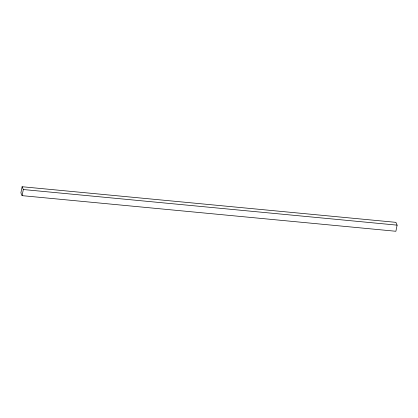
<?xml version="1.0" encoding="UTF-8"?>
<svg xmlns="http://www.w3.org/2000/svg" width="418" height="418" viewBox="0 0 418 418"><rect width="100%" height="100%" fill="white"/><g stroke="black" fill="none" stroke-linecap="round" stroke-linejoin="round"><path stroke-width="0.63" d="M22.112 186.731L20.9 192.855L22.097 195.65L395.888 231.269L397.1 225.145L395.903 222.35L22.112 186.731L23.309 189.532L22.097 195.65M23.309 189.532L397.1 225.145"/></g></svg>
